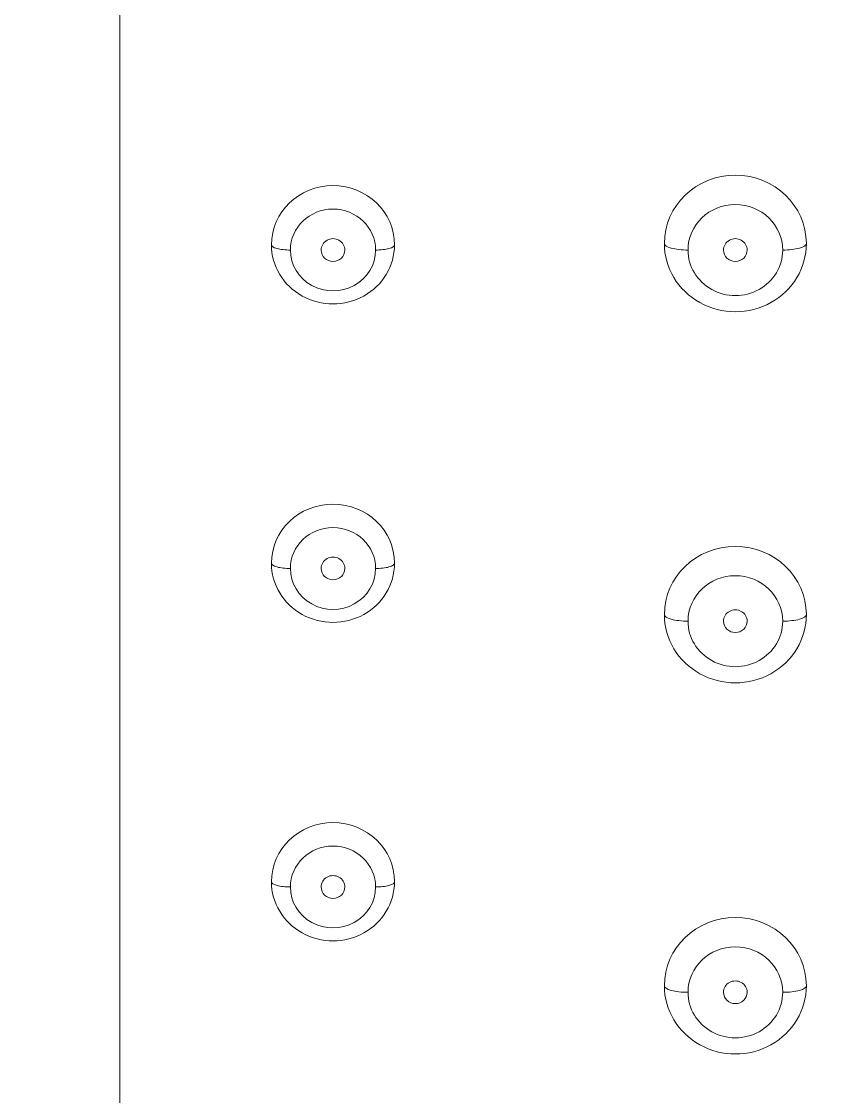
# Model space of a CAD drawing. Header units: millimetres. Extents: x -6909 to -4533, y -2578 to 782.
# Drawn here: x -5864.79 to -5847.58, y -630.4 to -607.7 of the extents above; entities that cross this region are included whole.
import ezdxf

# ---------------------------------------------------------------- set-up
doc = ezdxf.new("R2010")
doc.units = ezdxf.units.MM

msp = doc.modelspace()

# ---------------------------------------------------------------- linework, layer by layer
at = {"linetype": 'Continuous', "lineweight": 18, "extrusion": (0, 0, -1)}
for centre, major_axis, start_param, end_param in [((-5849.714, -612.388), (1.5, 0), 3.141593, 6.283185), ((-5858.214, -612.415), (1.3, 0), 3.141593, 6.283185), ((-5858.214, -612.526), (-0.25, 0), 0, 3.141593), ((-5849.714, -612.526), (-0.25, 0), 0, 3.141593), ((-5858.214, -612.415), (1.3, 0), 0, 3.141593), ((-5858.214, -612.526), (-0.25, 0), 3.141593, 6.283185), ((-5849.714, -612.388), (1.5, 0), 0, 3.141593), ((-5849.714, -612.526), (-0.25, 0), 3.141593, 6.283185), ((-5858.214, -619.142), (1.3, 0), 3.141593, 6.283185), ((-5849.714, -620.226), (1.5, 0), 3.141593, 6.283185), ((-5858.214, -619.142), (1.3, 0), 0, 3.141593), ((-5858.214, -619.252), (-0.25, 0), 0, 3.141593), ((-5858.214, -619.252), (-0.25, 0), 3.141593, 6.283185), ((-5849.714, -620.226), (1.5, 0), 0, 3.141593), ((-5849.714, -620.365), (-0.25, 0), 0, 3.141593), ((-5849.714, -620.365), (-0.25, 0), 3.141593, 6.283185), ((-5858.214, -625.868), (1.3, 0), 3.141593, 6.283185), ((-5858.214, -625.979), (-0.25, 0), 0, 3.141593), ((-5858.214, -625.868), (1.3, 0), 0, 3.141593), ((-5858.214, -625.979), (-0.25, 0), 3.141593, 6.283185), ((-5849.714, -628.065), (1.5, 0), 3.141593, 6.283185), ((-5849.714, -628.203), (-0.25, 0), 0, 3.141593), ((-5849.714, -628.065), (1.5, 0), 0, 3.141593), ((-5849.714, -628.203), (-0.25, 0), 3.141593, 6.283185)]:
    msp.add_ellipse(centre, major_axis=major_axis, ratio=0.960893, start_param=start_param, end_param=end_param, dxfattribs=at)
at = {"linetype": 'Continuous', "lineweight": 13, "extrusion": (0, 0, -1)}
for centre, major_axis, ratio, start_param, end_param in [((-5858.214, -612.526), (0.9, 0), 0.960893, 3.141593, 6.283185), ((-5849.714, -612.526), (1, 0), 0.960893, 3.141593, 6.283185), ((-5859.114, -612.415), (-0.4, 0), 0.276921, 4.712387, 6.283185), ((-5858.214, -612.526), (0.9, 0), 0.960893, 0, 3.141593), ((-5857.314, -612.415), (0.4, 0), 0.276921, 0, 1.570799), ((-5850.714, -612.388), (-0.5, 0), 0.276921, 4.712379, 6.283185), ((-5849.714, -612.526), (1, 0), 0.960893, 0, 3.141593), ((-5848.714, -612.388), (0.5, 0), 0.276921, 0, 1.570806), ((-5858.214, -619.252), (0.9, 0), 0.960893, 3.141593, 6.283185), ((-5859.114, -619.142), (-0.4, 0), 0.276921, 4.712387, 6.283185), ((-5857.314, -619.142), (0.4, 0), 0.276921, 0, 1.570799), ((-5858.214, -619.252), (0.9, 0), 0.960893, 0, 3.141593), ((-5849.714, -620.365), (1, 0), 0.960893, 3.141593, 6.283185), ((-5850.714, -620.226), (-0.5, 0), 0.276921, 4.712379, 6.283185), ((-5848.714, -620.226), (0.5, 0), 0.276921, 0, 1.570806), ((-5849.714, -620.365), (1, 0), 0.960893, 0, 3.141593), ((-5858.214, -625.979), (0.9, 0), 0.960893, 3.141593, 6.283185), ((-5859.114, -625.868), (-0.4, 0), 0.276921, 4.712387, 6.283185), ((-5857.314, -625.868), (0.4, 0), 0.276921, 0, 1.570799), ((-5858.214, -625.979), (0.9, 0), 0.960893, 0, 3.141593), ((-5849.714, -628.203), (1, 0), 0.960893, 3.141593, 6.283185), ((-5850.714, -628.065), (-0.5, 0), 0.276921, 4.712379, 6.283185), ((-5849.714, -628.203), (1, 0), 0.960893, 0, 3.141593), ((-5848.714, -628.065), (0.5, 0), 0.276921, 0, 1.570806)]:
    msp.add_ellipse(centre, major_axis=major_axis, ratio=ratio, start_param=start_param, end_param=end_param, dxfattribs=at)
at = {"linetype": 'Continuous', "lineweight": 13}
for points, knots in [([(-5927.804, -636.441), (-5927.878, -634.337), (-5928.05, -628.629), (-5928.247, -617.457), (-5928.218, -606.63), (-5928.048, -597.595), (-5927.908, -592.377), (-5927.756, -587.998), (-5927.619, -584.503), (-5927.51, -582.319), (-5927.396, -580.573), (-5927.287, -579.264), (-5927.148, -577.959), (-5926.971, -576.659), (-5926.746, -575.364), (-5926.462, -574.08), (-5926.112, -572.812), (-5925.547, -571.148), (-5924.63, -569.141), (-5922.237, -565.411), (-5918.794, -562.439), (-5914.925, -560.144), (-5912.449, -558.91), (-5910.331, -558.013), (-5908.607, -557.36), (-5907.303, -556.9), (-5905.988, -556.469), (-5904.663, -556.066), (-5903.331, -555.687), (-5901.545, -555.214), (-5899.298, -554.678), (-5896.58, -554.118), (-5892.936, -553.47), (-5888.352, -552.831), (-5882.821, -552.303), (-5877.272, -551.992), (-5871.714, -551.893), (-5866.157, -551.992), (-5860.608, -552.302), (-5855.076, -552.831), (-5850.492, -553.47), (-5846.848, -554.118), (-5844.131, -554.679), (-5841.883, -555.214), (-5840.097, -555.688), (-5838.765, -556.066), (-5837.44, -556.469), (-5836.125, -556.899), (-5834.82, -557.359), (-5833.097, -558.013), (-5830.98, -558.912), (-5828.503, -560.144), (-5824.633, -562.44), (-5821.192, -565.412), (-5818.798, -569.142), (-5817.881, -571.149), (-5817.317, -572.813), (-5816.967, -574.081), (-5816.683, -575.365), (-5816.458, -576.66), (-5816.281, -577.96), (-5816.142, -579.265), (-5816.033, -580.574), (-5815.919, -582.32), (-5815.813, -584.475), (-5815.746, -586.194), (-5815.713, -587.039)], [0, 0, 0, 0, 0.031621, 0.085958, 0.167893, 0.194631, 0.221369, 0.248106, 0.261475, 0.274844, 0.281529, 0.288213, 0.294898, 0.301582, 0.308267, 0.314951, 0.321636, 0.32832, 0.341689, 0.355058, 0.39505, 0.408534, 0.422017, 0.435501, 0.442243, 0.448985, 0.455727, 0.462469, 0.469211, 0.475953, 0.489437, 0.50292, 0.516404, 0.543372, 0.57034, 0.597307, 0.624275, 0.651243, 0.67821, 0.705178, 0.732146, 0.74563, 0.759114, 0.772598, 0.77934, 0.786081, 0.792823, 0.799565, 0.806307, 0.813049, 0.826533, 0.840017, 0.853501, 0.893492, 0.906861, 0.920229, 0.926914, 0.933598, 0.940282, 0.946967, 0.953651, 0.960336, 0.96702, 0.973704, 0.987073, 1, 1, 1, 1]), ([(-5862.715, -638.613), (-5862.714, -638.331), (-5862.714, -637.762), (-5862.714, -636.912), (-5862.714, -635.776), (-5862.714, -634.358), (-5862.714, -632.088), (-5862.714, -629.25), (-5862.714, -622.441), (-5862.714, -612.225), (-5862.714, -600.877), (-5862.715, -592.93), (-5862.714, -588.96), (-5862.715, -587.255), (-5862.714, -586.69)], [0, 0, 0, 0, 0.016393, 0.032787, 0.04918, 0.081967, 0.114754, 0.180328, 0.245901, 0.508197, 0.770492, 0.901639, 0.967213, 1, 1, 1, 1])]:
    msp.add_open_spline(points, degree=3, knots=knots, dxfattribs=at)

doc.saveas('drawing.dxf')
